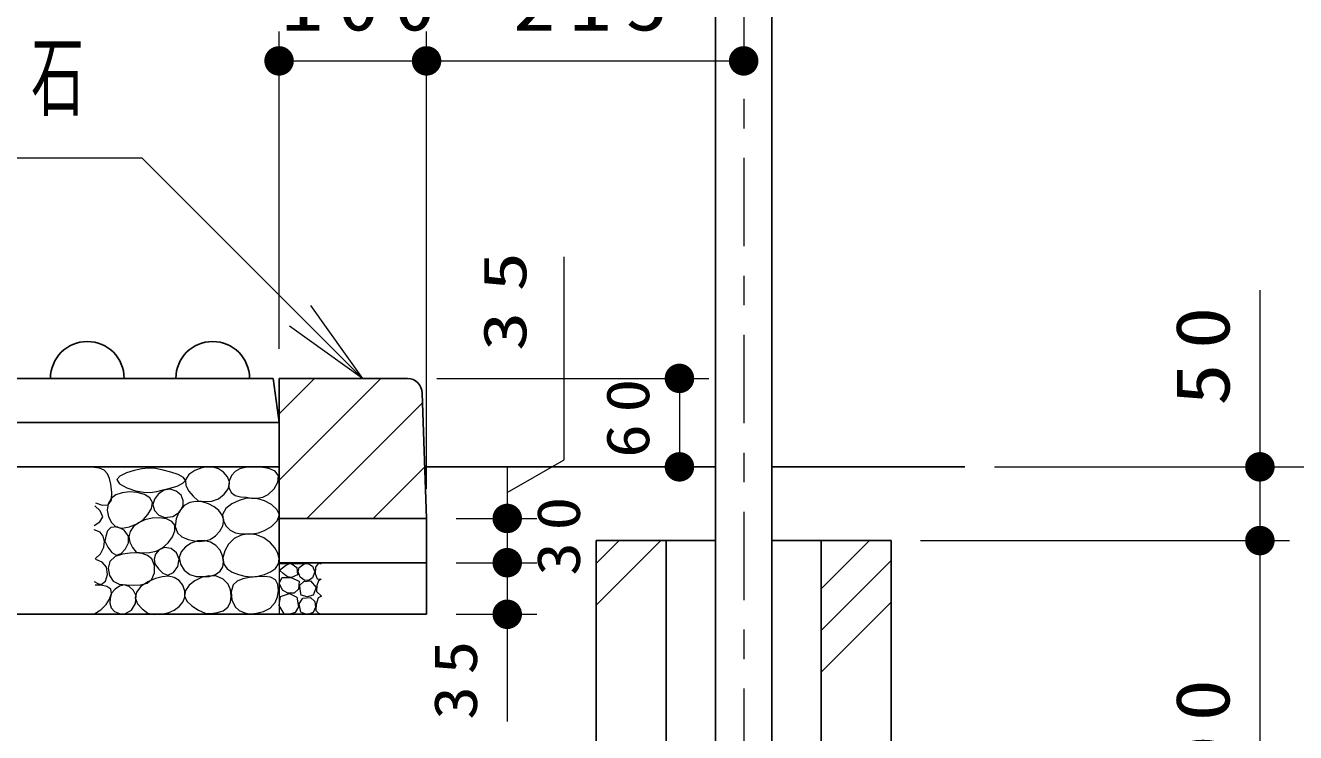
# Model space of a CAD drawing. Units: millimetres on the paper, with parts at other scales. Extents: x -365 to 0, y -26 to 257.
# Drawn here: x -87.48 to -44.43, y 56.23 to 80.22 of the extents above; entities that cross this region are included whole.
import ezdxf

# ---------------------------------------------------------------- set-up
doc = ezdxf.new("R2010")
doc.units = ezdxf.units.MM
doc.linetypes.add('USER2', pattern=[6, 3, -1, 1, -1])
doc.layers.add('LY_1', color=7, linetype='Continuous', lineweight=13)
doc.styles.add('ＭＳ ゴシック', font='')
doc.styles.get('ＭＳ ゴシック').set_extended_font_data('MS Gothic')

# ---------------------------------------------------------------- blocks, each defined once
blk = doc.blocks.new('filled_dot')
at = {"color": 0, "linetype": 'Continuous', "lineweight": -2, "const_width": 1.25}
blk.add_lwpolyline([(-0.625, 0, 1), (0.625, 0, 1)], format="xyb", close=True, dxfattribs=at)

msp = doc.modelspace()

# ---------------------------------------------------------------- linework, layer by layer
at = {"layer": 'LY_1', "lineweight": 25}
for p, q in [((-64.086, 87.726), (-64.086, 50.247)), ((-62.186, 87.726), (-62.186, 50.247)), ((-79.086, 68.247), (-96.455, 68.247)), ((-78.886, 66.747), (-79.086, 68.247)), ((-74.536, 68.247), (-78.886, 68.247)), ((-78.886, 61.997), (-78.886, 68.247)), ((-73.886, 63.497), (-74.036, 67.747)), ((-96.979, 66.747), (-78.886, 66.747)), ((-97.503, 65.247), (-78.886, 65.247)), ((-64.086, 65.247), (-73.947, 65.247)), ((-55.636, 65.247), (-62.186, 65.247)), ((-78.886, 63.497), (-73.886, 63.497)), ((-73.886, 63.497), (-73.886, 60.247)), ((-68.136, 62.747), (-68.136, 47.747)), ((-64.086, 62.747), (-68.136, 62.747)), ((-65.761, 47.747), (-65.761, 62.747)), ((-58.136, 62.747), (-62.186, 62.747)), ((-60.511, 47.747), (-60.511, 62.747)), ((-58.136, 62.747), (-58.136, 47.747)), ((-78.886, 61.997), (-73.886, 61.997)), ((-99.249, 60.247), (-73.886, 60.247))]:
    msp.add_line(p, q, dxfattribs=at)
at = {"layer": 'LY_1', "linetype": 'USER2'}
msp.add_line((-63.136, 87.726), (-63.136, 42.747), dxfattribs=at)
at = {"layer": 'LY_1'}
for p, q in [((-78.886, 69.247), (-78.886, 80.014)), ((-73.886, 64.497), (-73.886, 80.014)), ((-73.886, 64.497), (-73.886, 80.014)), ((-78.886, 79.014), (-73.886, 79.014)), ((-73.886, 79.014), (-63.136, 79.014)), ((-69.224, 65.484), (-69.224, 72.371)), ((-45.636, 71.243), (-45.636, 62.747)), ((-77.825, 70.721), (-76.057, 68.247)), ((-76.057, 68.247), (-78.179, 70.368)), ((-76.057, 68.247), (-78.532, 70.014)), ((-78.886, 64.799), (-75.438, 68.247)), ((-78.886, 67.044), (-77.683, 68.247)), ((-73.536, 68.247), (-64.313, 68.247)), ((-65.313, 68.247), (-65.313, 65.247)), ((-77.942, 63.497), (-74.024, 67.415)), ((-71.151, 64.372), (-69.224, 65.484)), ((-78.886, 65.247), (-85.136, 65.247)), ((-78.886, 65.247), (-78.886, 60.247)), ((-75.697, 63.497), (-73.947, 65.247)), ((-71.151, 65.247), (-71.151, 63.497)), ((-54.636, 65.247), (-34.636, 65.247)), ((-72.886, 63.497), (-70.151, 63.497)), ((-72.886, 63.497), (-70.151, 63.497)), ((-71.151, 63.497), (-71.151, 61.997)), ((-68.136, 60.558), (-65.947, 62.747)), ((-68.136, 61.972), (-67.361, 62.747)), ((-60.511, 61.112), (-58.876, 62.747)), ((-57.136, 62.747), (-44.636, 62.747)), ((-45.636, 62.747), (-45.636, 47.747)), ((-60.511, 59.698), (-58.136, 62.073)), ((-78.886, 61.972), (-78.023, 61.972)), ((-78.886, 61.972), (-78.886, 60.247)), ((-72.886, 61.997), (-70.151, 61.997)), ((-71.151, 61.997), (-71.151, 56.607)), ((-60.511, 58.283), (-58.136, 60.658)), ((-78.886, 60.247), (-85.136, 60.247)), ((-78.886, 60.247), (-78.023, 60.247)), ((-72.886, 60.247), (-70.151, 60.247))]:
    msp.add_line(p, q, dxfattribs=at)
for points in [[(-76.057, 68.247), (-83.527, 75.716), (-90.242, 75.716)], [(-85.11, 64.025), (-84.886, 63.953), (-84.681, 63.96), (-84.567, 64.114), (-84.551, 64.372), (-84.59, 64.661), (-84.634, 64.853), (-84.702, 65.012), (-84.811, 65.129), (-84.97, 65.198), (-85.149, 65.22)], [(-85.149, 63.258), (-84.964, 63.386), (-84.863, 63.557), (-84.947, 63.758), (-85.136, 63.921)], [(-85.123, 62.128), (-84.94, 62.295), (-84.824, 62.518), (-84.804, 62.71), (-84.846, 62.895), (-84.954, 63.037), (-85.149, 63.115)], [(-85.149, 61.361), (-85.034, 61.289), (-84.915, 61.257), (-84.769, 61.368), (-84.701, 61.601), (-84.733, 61.842), (-84.886, 62.011), (-85.097, 62.102)], [(-77.462, 61.946), (-77.563, 61.969), (-77.648, 61.842), (-77.662, 61.634), (-77.597, 61.448), (-77.454, 61.44)], [(-85.136, 60.27), (-84.927, 60.395), (-84.746, 60.582), (-84.633, 60.761), (-84.568, 60.947), (-84.59, 61.101), (-84.723, 61.194), (-84.921, 61.232), (-85.123, 61.231)], [(-77.454, 61.443), (-77.552, 61.387), (-77.606, 61.221), (-77.622, 61.018), (-77.451, 60.861)], [(-77.451, 60.861), (-77.558, 60.807), (-77.631, 60.577), (-77.642, 60.377), (-77.544, 60.285), (-77.448, 60.254)]]:
    msp.add_lwpolyline(points, dxfattribs=at)
for points in [[(-82.812, 64.463), (-82.584, 64.519), (-82.342, 64.596), (-82.146, 64.688), (-82.059, 64.788), (-82.123, 64.89), (-82.306, 64.987), (-82.554, 65.072), (-82.812, 65.139), (-83.078, 65.189), (-83.312, 65.205), (-83.542, 65.184), (-83.8, 65.126), (-84.059, 65.043), (-84.282, 64.936), (-84.384, 64.814), (-84.292, 64.67), (-84.047, 64.538), (-83.748, 64.437), (-83.487, 64.388), (-83.253, 64.38), (-83.032, 64.407)], [(-81.63, 64.1), (-81.4, 64.067), (-81.167, 64.084), (-80.942, 64.165), (-80.743, 64.317), (-80.604, 64.518), (-80.565, 64.736), (-80.631, 64.913), (-80.767, 65.066), (-80.942, 65.178), (-81.12, 65.237), (-81.306, 65.248), (-81.5, 65.217), (-81.745, 65.125), (-81.95, 64.983), (-82.059, 64.801), (-82.043, 64.617), (-81.944, 64.427), (-81.794, 64.249)], [(-80.006, 64.217), (-79.816, 64.187), (-79.623, 64.184), (-79.433, 64.221), (-79.252, 64.308), (-79.052, 64.496), (-78.922, 64.728), (-78.902, 64.944), (-79.015, 65.097), (-79.231, 65.19), (-79.506, 65.236), (-79.798, 65.243), (-80.018, 65.226), (-80.214, 65.18), (-80.377, 65.094), (-80.5, 64.957), (-80.575, 64.762), (-80.584, 64.551), (-80.513, 64.372), (-80.374, 64.272), (-80.192, 64.226)], [(-83.488, 63.45), (-83.332, 63.631), (-83.21, 63.837), (-83.176, 64.035), (-83.264, 64.192), (-83.448, 64.307), (-83.691, 64.377), (-83.956, 64.398), (-84.2, 64.371), (-84.414, 64.294), (-84.58, 64.169), (-84.683, 63.996), (-84.711, 63.782), (-84.67, 63.556), (-84.571, 63.356), (-84.423, 63.216), (-84.204, 63.164), (-83.957, 63.209), (-83.71, 63.317)], [(-82.202, 64.282), (-82.374, 64.419), (-82.579, 64.489), (-82.783, 64.452), (-82.973, 64.331), (-83.112, 64.156), (-83.163, 63.957), (-83.104, 63.765), (-82.958, 63.611), (-82.76, 63.528), (-82.49, 63.558), (-82.26, 63.708), (-82.137, 63.931), (-82.142, 64.109)], [(-79.98, 62.981), (-79.781, 62.981), (-79.583, 63.013), (-79.382, 63.085), (-79.139, 63.228), (-78.948, 63.413), (-78.876, 63.617), (-78.957, 63.806), (-79.146, 63.972), (-79.382, 64.098), (-79.6, 64.167), (-79.812, 64.19), (-80.024, 64.17), (-80.24, 64.111), (-80.489, 63.997), (-80.693, 63.837), (-80.799, 63.63), (-80.782, 63.438), (-80.688, 63.249), (-80.539, 63.098), (-80.364, 63.011), (-80.173, 62.976)], [(-81.747, 62.735), (-81.573, 62.72), (-81.398, 62.735), (-81.227, 62.787), (-81.043, 62.902), (-80.891, 63.061), (-80.789, 63.246), (-80.76, 63.437), (-80.811, 63.61), (-80.927, 63.765), (-81.089, 63.896), (-81.279, 63.996), (-81.495, 64.061), (-81.711, 64.076), (-81.915, 64.035), (-82.098, 63.931), (-82.268, 63.732), (-82.375, 63.483), (-82.403, 63.228), (-82.332, 63.008), (-82.177, 62.869), (-81.968, 62.783)], [(-83.735, 62.359), (-83.508, 62.333), (-83.279, 62.339), (-83.054, 62.391), (-82.838, 62.502), (-82.65, 62.669), (-82.501, 62.872), (-82.417, 63.082), (-82.423, 63.268), (-82.525, 63.399), (-82.705, 63.483), (-82.934, 63.519), (-83.186, 63.508), (-83.436, 63.45), (-83.65, 63.352), (-83.822, 63.219), (-83.938, 63.058), (-83.982, 62.878), (-83.948, 62.694), (-83.857, 62.516)], [(-84.787, 62.722), (-84.687, 62.522), (-84.556, 62.341), (-84.397, 62.255), (-84.234, 62.309), (-84.087, 62.465), (-83.994, 62.675), (-83.995, 62.891), (-84.141, 63.098), (-84.373, 63.211), (-84.592, 63.19), (-84.699, 63.072), (-84.759, 62.901)], [(-79.824, 61.514), (-79.607, 61.545), (-79.382, 61.601), (-79.172, 61.687), (-79.004, 61.804), (-78.902, 61.956), (-78.883, 62.128), (-78.931, 62.316), (-79.033, 62.503), (-79.175, 62.67), (-79.398, 62.839), (-79.651, 62.942), (-79.914, 62.975), (-80.173, 62.934), (-80.409, 62.813), (-80.596, 62.628), (-80.729, 62.399), (-80.79, 62.16), (-80.76, 61.943), (-80.649, 61.792), (-80.477, 61.678), (-80.266, 61.597), (-80.041, 61.544)], [(-83.098, 61.956), (-82.977, 61.785), (-82.826, 61.639), (-82.657, 61.579), (-82.461, 61.664), (-82.312, 61.866), (-82.267, 62.112), (-82.36, 62.331), (-82.549, 62.48), (-82.773, 62.515), (-82.945, 62.437), (-83.071, 62.29), (-83.124, 62.112)], [(-81.474, 61.527), (-81.256, 61.534), (-81.043, 61.591), (-80.877, 61.709), (-80.796, 61.861), (-80.771, 62.042), (-80.799, 62.229), (-80.888, 62.425), (-81.03, 62.584), (-81.212, 62.696), (-81.422, 62.748), (-81.649, 62.733), (-81.87, 62.657), (-82.063, 62.531), (-82.202, 62.367), (-82.267, 62.177), (-82.232, 61.95), (-82.105, 61.743), (-81.916, 61.592), (-81.699, 61.526)], [(-83.93, 62.32), (-84.192, 62.289), (-84.441, 62.202), (-84.618, 62.034), (-84.675, 61.808), (-84.636, 61.565), (-84.514, 61.371), (-84.311, 61.272), (-84.06, 61.241), (-83.811, 61.23), (-83.57, 61.244), (-83.36, 61.306), (-83.202, 61.436), (-83.114, 61.655), (-83.112, 61.906), (-83.202, 62.125), (-83.344, 62.241), (-83.529, 62.304), (-83.732, 62.326)], [(-78.6, 61.516), (-78.746, 61.628), (-78.875, 61.741), (-78.664, 61.898), (-78.529, 61.969), (-78.479, 61.969), (-78.287, 61.839), (-78.262, 61.581), (-78.465, 61.496)], [(-78.237, 61.692), (-78.2, 61.836), (-78.03, 61.957), (-77.9, 61.966), (-77.747, 61.875), (-77.671, 61.689), (-77.756, 61.48), (-77.869, 61.4), (-78.008, 61.392), (-78.174, 61.502)], [(-84.566, 60.968), (-84.615, 60.799), (-84.627, 60.623), (-84.579, 60.462), (-84.459, 60.338), (-84.292, 60.269), (-84.112, 60.267), (-83.891, 60.392), (-83.752, 60.617), (-83.735, 60.878), (-83.82, 61.057), (-83.965, 61.189), (-84.138, 61.241), (-84.299, 61.201), (-84.445, 61.099)], [(-83.336, 60.28), (-83.101, 60.242), (-82.861, 60.249), (-82.621, 60.306), (-82.437, 60.39), (-82.273, 60.506), (-82.146, 60.653), (-82.076, 60.826), (-82.076, 61.032), (-82.146, 61.233), (-82.271, 61.397), (-82.437, 61.498), (-82.633, 61.537), (-82.849, 61.522), (-83.076, 61.462), (-83.34, 61.344), (-83.568, 61.187), (-83.722, 61.002), (-83.765, 60.8), (-83.685, 60.606), (-83.525, 60.427)], [(-81.394, 60.28), (-81.186, 60.276), (-80.974, 60.302), (-80.78, 60.369), (-80.628, 60.488), (-80.537, 60.659), (-80.506, 60.864), (-80.533, 61.076), (-80.615, 61.267), (-80.782, 61.44), (-81.005, 61.538), (-81.264, 61.553), (-81.511, 61.495), (-81.743, 61.382), (-81.935, 61.231), (-82.061, 61.057), (-82.096, 60.878), (-82.014, 60.695), (-81.839, 60.531), (-81.618, 60.39)], [(-79.904, 60.254), (-79.656, 60.28), (-79.41, 60.344), (-79.191, 60.46), (-79.021, 60.644), (-78.936, 60.84), (-78.902, 61.055), (-78.924, 61.256), (-79.008, 61.41), (-79.174, 61.501), (-79.396, 61.525), (-79.644, 61.514), (-79.887, 61.493), (-80.112, 61.452), (-80.301, 61.374), (-80.437, 61.241), (-80.51, 61.007), (-80.487, 60.738), (-80.372, 60.501), (-80.238, 60.381), (-80.077, 60.302)], [(-78.59, 60.959), (-78.77, 61.06), (-78.881, 61.299), (-78.777, 61.496), (-78.483, 61.496), (-78.209, 61.371), (-78.223, 61.094), (-78.379, 60.962)], [(-78.05, 61.361), (-77.818, 61.381), (-77.623, 61.154), (-77.73, 60.894), (-77.931, 60.841), (-78.132, 60.897), (-78.174, 61.084), (-78.18, 61.231)], [(-78.523, 60.251), (-78.71, 60.268), (-78.877, 60.542), (-78.832, 60.85), (-78.527, 60.951), (-78.284, 60.826), (-78.222, 60.497), (-78.339, 60.306)], [(-78.078, 60.795), (-77.821, 60.821), (-77.671, 60.679), (-77.651, 60.484), (-77.73, 60.309), (-77.886, 60.25), (-77.982, 60.252), (-78.146, 60.32), (-78.208, 60.597)]]:
    msp.add_lwpolyline(points, close=True, dxfattribs=at)
at = {"layer": 'LY_1', "lineweight": 25}
for centre, radius, end in [((-85.386, 68.247), 1.25, 180), ((-81.136, 68.247), 1.25, 180), ((-74.536, 67.747), 0.5, 90)]:
    msp.add_arc(centre, radius, 0, end, dxfattribs=at)

# ---------------------------------------------------------------- block references
at = {"layer": 'LY_1', "xscale": 0.4, "yscale": 0.4}
for p in [(-78.886, 79.014), (-73.886, 79.014)]:
    msp.add_blockref('filled_dot', p, dxfattribs=at)
for p, rotation in [((-73.886, 79.014), 180), ((-63.136, 79.014), 180), ((-65.313, 68.247), 270), ((-65.313, 65.247), 90), ((-45.636, 65.247), 270), ((-71.151, 63.497), 270), ((-45.636, 62.747), 90), ((-45.636, 62.747), 270), ((-71.151, 61.997), 270), ((-71.151, 61.997), 90), ((-71.151, 60.247), 90)]:
    msp.add_blockref('filled_dot', p, dxfattribs=dict(at, rotation=rotation))

# ---------------------------------------------------------------- texts
at = {"layer": 'LY_1', "style": 'ＭＳ ゴシック'}
for s, insert, char_height, attachment_point in [('\\T1.33;\\W1.15;100', (-75.957, 80.014), 1.833, 8), ('\\T1.33;\\W1.15;215', (-68.094, 80.014), 1.833, 8), ('\\T1.64;\\W0.6;縁石', (-90.242, 78.366), 2.199, 4)]:
    msp.add_mtext(s, dxfattribs=dict(at, insert=insert, char_height=char_height, attachment_point=attachment_point))
at = {"layer": 'LY_1', "rotation": 90, "style": 'ＭＳ ゴシック'}
for s, insert, char_height, attachment_point in [('\\T1.5;\\W1.35;35', (-71.224, 69.171), 1.466, 4), ('\\T1.34;\\W1.15;50', (-46.636, 69.243), 1.833, 8), ('\\T1.34;\\W1.15;60', (-66.313, 67.089), 1.466, 8), ('\\T1.34;\\W1.15;30', (-70.151, 63.089), 1.466, 2), ('\\T1.34;\\W1.15;35', (-72.151, 58.207), 1.466, 8), ('\\T1.33;\\W1.15;300', (-46.636, 55.663), 1.833, 8)]:
    msp.add_mtext(s, dxfattribs=dict(at, insert=insert, char_height=char_height, attachment_point=attachment_point))

doc.saveas('drawing.dxf')
